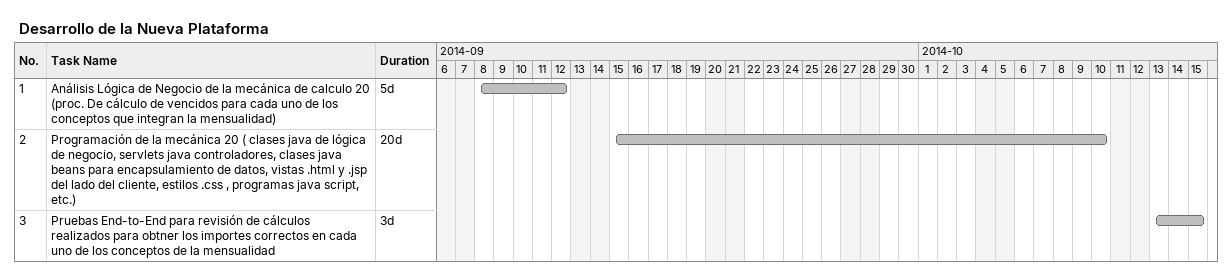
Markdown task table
Desarrollo de la Nueva Plataforma

| ID | Task | Duration | Start | Finish |
|---|---|---|---|---|
| 1 | Análisis Lógica de Negocio de la mecánica de calculo 20 (proc. De cálculo de vencidos para cada uno de los conceptos que integran la mensualidad) | 5d | 2014-09-08 | 2014-09-12 |
| 2 | Programación de la mecánica 20 ( clases java de lógica de negocio, servlets java controladores, clases java beans para encapsulamiento de datos, vistas .html y .jsp del lado del cliente, estilos .css , programas java script, etc.) | 20d | 2014-09-15 | 2014-10-10 |
| 3 | Pruebas End-to-End para revisión de cálculos realizados para obtner los importes correctos en cada uno de los conceptos de la mensualidad | 3d | 2014-10-13 | 2014-10-15 |
